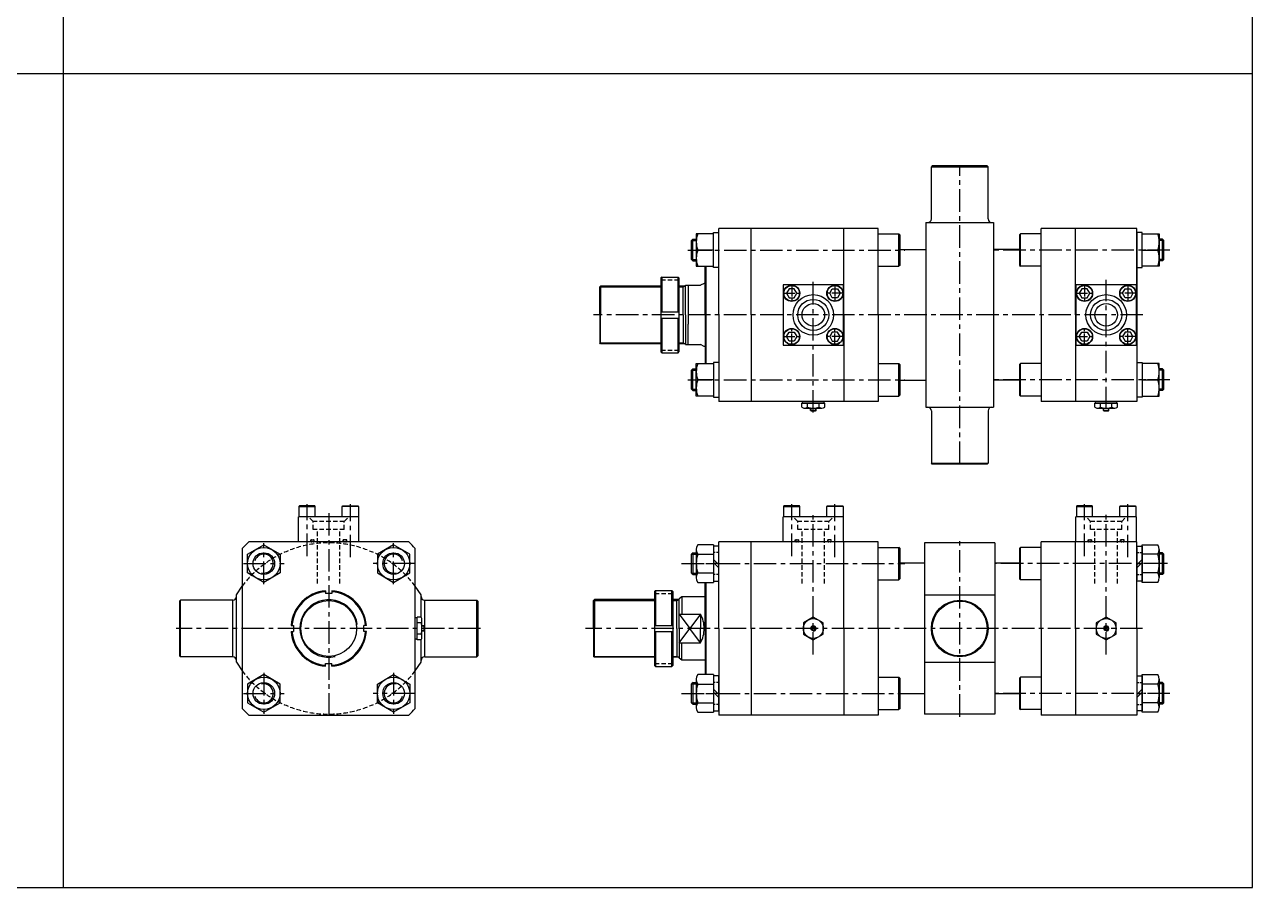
# Model space of a CAD drawing. Extents: x -819 to 9946, y 0 to 4813.
# Drawn here: x 4964 to 6327, y 2898 to 3856 of the extents above; entities that cross this region are included whole.
import ezdxf

# ---------------------------------------------------------------- set-up
doc = ezdxf.new("R2010")
doc.units = 0
doc.header["$LTSCALE"] = 10
doc.header["$MEASUREMENT"] = 0
for name, pattern in [('CENTER', [2, 1.25, -0.25, 0.25, -0.25]), ('CENTERX2', [4, 2.5, -0.5, 0.5, -0.5]), ('HIDDEN', [0.375, 0.25, -0.125]), ('HIDDENX2', [0.75, 0.5, -0.25])]:
    doc.linetypes.add(name, pattern=pattern)
doc.layers.get('0').update_dxf_attribs({"linetype": 'CONTINUOUS'})
doc.layers.get('DEFPOINTS').update_dxf_attribs({"linetype": 'CONTINUOUS'})
for name, color, linetype in [('BOM-UDEF', 3, 'CONTINUOUS'), ('CEN', 1, 'CENTERX2'), ('CENTER', 1, 'CENTER'), ('HID', 2, 'HIDDENX2'), ('HIDDEN', 2, 'HIDDEN'), ('ML', 7, 'CONTINUOUS')]:
    doc.layers.add(name, color=color, linetype=linetype)

msp = doc.modelspace()

# ---------------------------------------------------------------- linework, layer by layer
for p, q in [((5007.241, 2898.27), (5007.241, 4813.421)), ((6326.829, 2898.27), (6326.829, 4813.421)), ((0, 3801.37), (6326.829, 3801.37)), ((5836.989, 3427.227), (5841.989, 3427.227)), ((5842.489, 3427.727), (5841.989, 3427.227)), ((6161.989, 3427.227), (6166.989, 3427.227)), ((6167.489, 3427.727), (6166.989, 3427.227)), ((5407.621, 3188.635), (5405.121, 3188.635)), ((5407.621, 3182.635), (5407.621, 3188.635)), ((5407.621, 3188.635), (5408.121, 3188.135)), ((5407.621, 3182.635), (5405.121, 3182.635)), ((5407.621, 3182.635), (5408.121, 3183.135)), ((5408.121, 3183.135), (5408.121, 3188.135)), ((0, 2898.27), (6326.829, 2898.27))]:
    msp.add_line(p, q)
at = {"color": 7, "linetype": 'Continuous'}
for p, q in [((5826.788, 3431.209), (5826.788, 3435.627)), ((5826.788, 3435.627), (5839.489, 3435.627)), ((5827.489, 3437.627), (5851.489, 3437.627)), ((5827.489, 3435.627), (5827.489, 3437.627)), ((5833.138, 3431.209), (5833.138, 3435.627)), ((5839.489, 3437.627), (5846.989, 3437.627)), ((5839.489, 3435.627), (5852.191, 3435.627)), ((5845.84, 3431.209), (5845.84, 3435.627)), ((5851.489, 3435.627), (5851.489, 3437.627)), ((5852.191, 3431.209), (5852.191, 3435.627)), ((6151.788, 3431.209), (6151.788, 3435.627)), ((6151.788, 3435.627), (6164.489, 3435.627)), ((6152.489, 3437.627), (6176.489, 3437.627)), ((6152.489, 3435.627), (6152.489, 3437.627)), ((6158.138, 3431.209), (6158.138, 3435.627)), ((6164.489, 3437.627), (6171.989, 3437.627)), ((6164.489, 3435.627), (6177.191, 3435.627)), ((6170.84, 3431.209), (6170.84, 3435.627)), ((6176.489, 3435.627), (6176.489, 3437.627)), ((6177.191, 3431.209), (6177.191, 3435.627)), ((5829.963, 3430.227), (5849.016, 3430.227)), ((5836.489, 3427.727), (5836.489, 3430.227)), ((5836.489, 3427.727), (5836.989, 3427.227)), ((5836.489, 3427.727), (5842.489, 3427.727)), ((5842.489, 3427.727), (5842.489, 3430.227)), ((6154.963, 3430.227), (6174.016, 3430.227)), ((6161.489, 3427.727), (6161.489, 3430.227)), ((6161.489, 3427.727), (6161.989, 3427.227)), ((6161.489, 3427.727), (6167.489, 3427.727)), ((6167.489, 3427.727), (6167.489, 3430.227)), ((5399.721, 3197.635), (5397.721, 3197.635)), ((5404.138, 3198.337), (5399.721, 3198.337)), ((5399.721, 3185.635), (5399.721, 3198.337)), ((5404.138, 3191.986), (5399.721, 3191.986)), ((5405.121, 3176.109), (5405.121, 3195.162)), ((5399.721, 3172.934), (5399.721, 3185.635)), ((5404.138, 3179.284), (5399.721, 3179.284)), ((5399.721, 3173.635), (5397.721, 3173.635)), ((5404.138, 3172.934), (5399.721, 3172.934))]:
    msp.add_line(p, q, dxfattribs=at)
for points in [[(5828.489, 3179.284), (5839.489, 3172.934), (5850.489, 3179.284), (5850.489, 3191.986), (5839.489, 3198.337), (5828.489, 3191.986)], [(6153.489, 3179.284), (6164.489, 3172.934), (6175.489, 3179.284), (6175.489, 3191.986), (6164.489, 3198.337), (6153.489, 3191.986)], [(5838.623, 3187.135), (5837.757, 3185.635), (5838.623, 3184.135), (5840.355, 3184.135), (5841.221, 3185.635), (5840.355, 3187.135)], [(6163.623, 3187.135), (6162.757, 3185.635), (6163.623, 3184.135), (6165.355, 3184.135), (6166.221, 3185.635), (6165.355, 3187.135)]]:
    msp.add_lwpolyline(points, close=True, dxfattribs=at)
for centre, radius in [((5839.489, 3185.635), 11), ((6164.489, 3185.635), 11), ((5839.489, 3185.635), 2.5), ((6164.489, 3185.635), 2.5)]:
    msp.add_circle(centre, radius, dxfattribs=at)
for centre, radius, start, end in [((5829.963, 3435.849), 5.623, 235.615753, 270), ((5829.963, 3435.849), 5.623, 235.615753, 304.384247), ((5839.489, 3451.244), 21.018, 252.412046, 270), ((5839.489, 3451.244), 21.018, 270, 287.587954), ((5849.016, 3435.849), 5.623, 235.615753, 304.384247), ((6154.963, 3435.849), 5.623, 235.615753, 270), ((6154.963, 3435.849), 5.623, 235.615753, 304.384247), ((6164.489, 3451.244), 21.018, 252.412046, 270), ((6164.489, 3451.244), 21.018, 270, 287.587954), ((6174.016, 3435.849), 5.623, 235.615753, 304.384247), ((5399.498, 3195.162), 5.623, 325.615753, 34.384247), ((5384.103, 3185.635), 21.018, 0, 17.587954), ((5384.103, 3185.635), 21.018, 342.412046, 0), ((5399.498, 3176.109), 5.623, 325.615753, 34.384247), ((5399.498, 3176.109), 5.623, 325.615753, 0)]:
    msp.add_arc(centre, radius, start, end, dxfattribs=at)
at = {"layer": 'BOM-UDEF', "color": 0}
for p, q in [((5964.489, 3636.127), (5964.489, 3431.127)), ((6039.489, 3636.127), (6039.489, 3431.127)), ((5935.489, 3606.127), (5964.489, 3606.127)), ((5935.489, 3461.127), (5964.489, 3461.127)), ((5199.215, 3223.135), (5205.715, 3232.708)), ((5404.215, 3223.135), (5397.715, 3232.708)), ((5195.215, 3154.135), (5195.215, 3217.135)), ((5408.215, 3154.135), (5408.215, 3217.135)), ((5962.989, 3223.135), (6040.989, 3223.135)), ((5199.215, 3148.135), (5205.715, 3138.563)), ((5397.715, 3138.563), (5404.215, 3148.135)), ((5962.989, 3148.135), (6040.989, 3148.135))]:
    msp.add_line(p, q, dxfattribs=at)
at = {"layer": 'CEN'}
for p, q in [((6001.989, 3368.127), (6001.989, 3699.127)), ((5700.383, 3605.627), (5941.227, 3605.627)), ((6235.251, 3605.627), (6039.489, 3605.627)), ((5839.489, 3425.176), (5839.489, 3572.733)), ((6164.489, 3428.89), (6164.489, 3572.733)), ((6205.357, 3533.627), (5595.58, 3533.627)), ((5700.332, 3461.627), (5941.227, 3461.627)), ((6235.251, 3461.627), (6039.489, 3461.627)), ((5277.715, 3266.009), (5277.715, 3323.639)), ((5301.715, 3313.79), (5301.715, 3085.096)), ((5325.715, 3264.606), (5325.715, 3323.639)), ((5815.489, 3266.009), (5815.489, 3323.639)), ((5839.489, 3156.595), (5839.489, 3311.562)), ((5863.489, 3264.606), (5863.489, 3323.639)), ((6140.489, 3266.009), (6140.489, 3323.639)), ((6164.489, 3156.595), (6164.489, 3312.916)), ((6188.489, 3264.606), (6188.489, 3323.639)), ((6001.989, 3087.715), (6001.989, 3286.19)), ((5229.715, 3234.9), (5229.715, 3280.371)), ((5373.715, 3234.9), (5373.715, 3280.371)), ((5206.98, 3257.635), (5252.451, 3257.635)), ((5396.451, 3257.635), (5350.98, 3257.635)), ((5693.344, 3257.635), (5941.227, 3257.635)), ((6232.618, 3257.635), (6040.989, 3257.635)), ((5470.098, 3185.635), (5132.389, 3185.635)), ((6204.874, 3185.635), (5586.791, 3185.635)), ((5229.715, 3136.371), (5229.715, 3090.9)), ((5373.715, 3136.371), (5373.715, 3090.9)), ((5206.98, 3113.635), (5252.451, 3113.635)), ((5396.451, 3113.635), (5350.98, 3113.635)), ((5693.344, 3113.635), (5941.227, 3113.635)), ((6235.251, 3113.635), (6040.989, 3113.635))]:
    msp.add_line(p, q, dxfattribs=at)
at = {"layer": 'CENTER'}
for p, q in [((5709.496, 3605.627), (5728.676, 3605.627)), ((6223.479, 3605.627), (6204.299, 3605.627)), ((5806.399, 3557.627), (5824.579, 3557.627)), ((5815.489, 3566.717), (5815.489, 3548.537)), ((5872.579, 3557.627), (5854.399, 3557.627)), ((5863.489, 3566.717), (5863.489, 3548.537)), ((6131.399, 3557.627), (6149.579, 3557.627)), ((6140.489, 3566.717), (6140.489, 3548.537)), ((6197.579, 3557.627), (6179.399, 3557.627)), ((6188.489, 3566.717), (6188.489, 3548.537)), ((5815.489, 3500.537), (5815.489, 3518.717)), ((5863.489, 3500.537), (5863.489, 3518.717)), ((6140.489, 3500.537), (6140.489, 3518.717)), ((6188.489, 3500.537), (6188.489, 3518.717)), ((5806.399, 3509.627), (5824.579, 3509.627)), ((5872.579, 3509.627), (5854.399, 3509.627)), ((6131.399, 3509.627), (6149.579, 3509.627)), ((6197.579, 3509.627), (6179.399, 3509.627)), ((5709.496, 3461.627), (5728.676, 3461.627)), ((6223.479, 3461.627), (6204.299, 3461.627)), ((5705.29, 3257.635), (5728.676, 3257.635)), ((5705.29, 3257.635), (5728.676, 3257.635)), ((5734.576, 3257.635), (5728.496, 3257.635)), ((6198.399, 3257.635), (6204.479, 3257.635)), ((6223.479, 3257.635), (6204.299, 3257.635)), ((5705.29, 3113.635), (5728.676, 3113.635)), ((5705.29, 3113.635), (5728.676, 3113.635)), ((5734.576, 3113.635), (5728.496, 3113.635)), ((6198.399, 3113.635), (6204.479, 3113.635)), ((6223.479, 3113.635), (6204.299, 3113.635)), ((6223.479, 3113.635), (6204.299, 3113.635))]:
    msp.add_line(p, q, dxfattribs=at)
at = {"layer": 'DEFPOINTS', "color": 0, "linetype": 'ByBlock'}
msp.add_point((5690.489, 3152.635), dxfattribs=at)
at = {"layer": 'HID'}
for p, q in [((5670.427, 3572.627), (5690.427, 3572.627)), ((5670.427, 3494.627), (5690.427, 3494.627)), ((5284.465, 3304.385), (5279.215, 3309.635)), ((5284.465, 3295.635), (5284.465, 3304.385)), ((5318.965, 3304.385), (5284.465, 3304.385)), ((5318.965, 3304.385), (5324.215, 3309.635)), ((5318.965, 3295.635), (5318.965, 3304.385)), ((5822.239, 3304.385), (5816.989, 3309.635)), ((5856.739, 3304.385), (5822.239, 3304.385)), ((5822.239, 3295.635), (5822.239, 3304.385)), ((5856.739, 3304.385), (5861.989, 3309.635)), ((5856.739, 3295.635), (5856.739, 3304.385)), ((6147.239, 3304.385), (6141.989, 3309.635)), ((6147.239, 3295.635), (6147.239, 3304.385)), ((6181.739, 3304.385), (6147.239, 3304.385)), ((6181.739, 3304.385), (6186.989, 3309.635)), ((6181.739, 3295.635), (6181.739, 3304.385)), ((5281.715, 3284.035), (5285.715, 3284.035)), ((5281.715, 3281.635), (5281.715, 3284.035)), ((5318.965, 3295.635), (5284.465, 3295.635)), ((5285.715, 3281.635), (5285.715, 3284.035)), ((5289.215, 3235.748), (5289.215, 3295.635)), ((5314.215, 3235.748), (5314.215, 3295.635)), ((5317.715, 3281.635), (5317.715, 3284.035)), ((5321.715, 3284.035), (5317.715, 3284.035)), ((5321.715, 3281.635), (5321.715, 3284.035)), ((5819.489, 3281.635), (5819.489, 3284.035)), ((5819.489, 3284.035), (5823.489, 3284.035)), ((5856.739, 3295.635), (5822.239, 3295.635)), ((5823.489, 3281.635), (5823.489, 3284.035)), ((5826.989, 3235.748), (5826.989, 3295.635)), ((5851.989, 3235.748), (5851.989, 3295.635)), ((5855.489, 3281.635), (5855.489, 3284.035)), ((5859.489, 3284.035), (5855.489, 3284.035)), ((5859.489, 3281.635), (5859.489, 3284.035)), ((6144.489, 3284.035), (6148.489, 3284.035)), ((6144.489, 3281.635), (6144.489, 3284.035)), ((6181.739, 3295.635), (6147.239, 3295.635)), ((6148.489, 3281.635), (6148.489, 3284.035)), ((6151.989, 3235.748), (6151.989, 3295.635)), ((6176.989, 3235.748), (6176.989, 3295.635)), ((6180.489, 3281.635), (6180.489, 3284.035)), ((6184.489, 3284.035), (6180.489, 3284.035)), ((6184.489, 3281.635), (6184.489, 3284.035)), ((5663.427, 3224.635), (5683.427, 3224.635)), ((5663.427, 3146.635), (5683.427, 3146.635))]:
    msp.add_line(p, q, dxfattribs=at)
for centre, radius, start, end in [((5282.997, 3282.835), 1.2, 90, 270), ((5284.381, 3282.835), 1.2, 270, 90), ((5319.05, 3282.835), 1.2, 90, 270), ((5320.434, 3282.835), 1.2, 270, 90), ((5820.771, 3282.835), 1.2, 90, 270), ((5822.155, 3282.835), 1.2, 270, 90), ((5856.824, 3282.835), 1.2, 90, 270), ((5858.208, 3282.835), 1.2, 270, 90), ((6145.771, 3282.835), 1.2, 90, 270), ((6147.155, 3282.835), 1.2, 270, 90), ((6181.824, 3282.835), 1.2, 90, 270), ((6183.208, 3282.835), 1.2, 270, 90), ((5301.715, 3160.527), 120.109, 36.938977, 143.061023), ((5301.715, 3210.744), 120.109, 216.938977, 323.061023)]:
    msp.add_arc(centre, radius, start, end, dxfattribs=at)
at = {"layer": 'HIDDEN'}
for p, q in [((5734.486, 3269.885), (5728.586, 3269.885)), ((6198.489, 3269.885), (6204.389, 3269.885)), ((5734.486, 3245.385), (5728.586, 3245.385)), ((6198.489, 3245.385), (6204.389, 3245.385)), ((5734.486, 3125.885), (5728.586, 3125.885)), ((6198.489, 3125.885), (6204.389, 3125.885)), ((5734.486, 3101.385), (5728.586, 3101.385)), ((6198.489, 3101.385), (6204.389, 3101.385))]:
    msp.add_line(p, q, dxfattribs=at)
at = {"layer": 'ML'}
for p, q in [((5971.489, 3699.127), (5970.489, 3698.127)), ((5970.489, 3640.127), (5970.489, 3698.127)), ((5970.489, 3698.127), (6033.489, 3698.127)), ((6032.489, 3699.127), (5971.489, 3699.127)), ((6033.489, 3698.127), (6032.489, 3699.127)), ((6033.489, 3640.127), (6033.489, 3698.127)), ((5728.586, 3586.277), (5728.586, 3624.977)), ((5728.586, 3624.977), (5734.486, 3624.977)), ((5911.489, 3629.627), (5734.489, 3629.627)), ((5734.489, 3533.627), (5734.489, 3629.627)), ((5770.489, 3533.627), (5770.489, 3629.627)), ((5873.489, 3533.627), (5873.489, 3629.627)), ((5911.489, 3533.627), (5911.489, 3629.627)), ((5964.489, 3636.127), (6039.489, 3636.127)), ((6198.489, 3629.627), (6092.489, 3629.627)), ((6092.489, 3533.627), (6092.489, 3629.627)), ((6130.489, 3533.627), (6130.489, 3629.627)), ((6198.489, 3533.627), (6198.489, 3629.627)), ((6204.389, 3624.977), (6198.489, 3624.977)), ((6198.489, 3624.977), (6198.489, 3442.277)), ((6204.389, 3586.277), (6204.389, 3624.977)), ((5705.896, 3617.627), (5704.396, 3616.127)), ((5704.396, 3595.127), (5704.396, 3616.127)), ((5705.896, 3593.627), (5705.896, 3617.627)), ((5705.896, 3617.627), (5709.496, 3617.627)), ((5709.586, 3623.627), (5709.586, 3587.627)), ((5728.586, 3623.627), (5709.586, 3623.627)), ((5728.586, 3587.627), (5728.586, 3623.627)), ((5911.489, 3623.627), (5934.489, 3623.627)), ((5934.489, 3587.627), (5934.489, 3623.627)), ((5935.489, 3622.627), (5934.489, 3623.627)), ((5935.489, 3622.627), (5935.489, 3588.627)), ((6068.489, 3622.627), (6069.489, 3623.627)), ((6068.489, 3622.627), (6068.489, 3588.627)), ((6092.489, 3623.627), (6069.489, 3623.627)), ((6069.489, 3587.627), (6069.489, 3623.627)), ((6198.489, 3623.627), (6198.489, 3587.627)), ((6204.389, 3587.627), (6204.389, 3623.627)), ((6204.389, 3623.627), (6223.389, 3623.627)), ((6223.389, 3623.627), (6223.389, 3587.627)), ((6227.079, 3617.627), (6223.479, 3617.627)), ((6227.079, 3593.627), (6227.079, 3617.627)), ((6227.079, 3617.627), (6228.579, 3616.127)), ((6228.579, 3595.127), (6228.579, 3616.127)), ((5728.586, 3605.627), (5711.194, 3605.627)), ((6068.489, 3606.127), (6039.489, 3606.127)), ((6204.389, 3605.627), (6221.782, 3605.627)), ((5704.396, 3595.127), (5705.896, 3593.627)), ((5705.896, 3593.627), (5709.496, 3593.627)), ((5709.586, 3587.627), (5728.586, 3587.627)), ((5719.489, 3533.627), (5719.489, 3587.627)), ((5720.489, 3479.627), (5720.489, 3587.627)), ((5734.486, 3586.277), (5728.586, 3586.277)), ((5911.489, 3587.627), (5934.489, 3587.627)), ((5935.489, 3588.627), (5934.489, 3587.627)), ((6068.489, 3588.627), (6069.489, 3587.627)), ((6092.489, 3587.627), (6069.489, 3587.627)), ((6198.489, 3586.277), (6204.389, 3586.277)), ((6223.389, 3587.627), (6204.389, 3587.627)), ((6227.079, 3593.627), (6223.479, 3593.627)), ((6228.579, 3595.127), (6227.079, 3593.627)), ((5671.427, 3575.627), (5670.427, 3574.627)), ((5670.427, 3574.627), (5670.427, 3492.627)), ((5671.427, 3575.627), (5671.427, 3537.127)), ((5671.427, 3575.627), (5689.427, 3575.627)), ((5689.427, 3537.127), (5689.427, 3575.627)), ((5689.427, 3575.627), (5690.427, 3574.627)), ((5690.427, 3574.627), (5690.427, 3492.627)), ((5603.489, 3565.627), (5602.489, 3564.627)), ((5602.489, 3533.627), (5602.489, 3564.627)), ((5670.427, 3565.627), (5603.489, 3565.627)), ((5603.489, 3565.627), (5603.489, 3533.627)), ((5697.489, 3565.627), (5690.427, 3565.627)), ((5695, 3533.627), (5695, 3565.627)), ((5697.489, 3533.627), (5697.489, 3566.627)), ((5697.489, 3566.627), (5714.186, 3566.627)), ((5700.489, 3566.627), (5700.489, 3523.399)), ((5718.43, 3568.627), (5714.186, 3566.627)), ((5719.489, 3568.627), (5718.43, 3568.627)), ((5872.989, 3567.127), (5805.989, 3567.127)), ((5805.989, 3567.127), (5805.989, 3500.127)), ((5872.989, 3500.127), (5872.989, 3567.127)), ((6197.989, 3567.127), (6130.989, 3567.127)), ((6130.989, 3567.127), (6130.989, 3500.127)), ((6197.989, 3500.127), (6197.989, 3567.127)), ((5602.489, 3533.627), (5602.489, 3502.627)), ((5603.489, 3501.627), (5603.489, 3533.627)), ((5670.427, 3537.127), (5690.427, 3537.127)), ((5670.427, 3530.127), (5690.427, 3530.127)), ((5671.427, 3530.127), (5671.427, 3491.627)), ((5689.427, 3491.627), (5689.427, 3530.127)), ((5695, 3533.627), (5695, 3501.627)), ((5697.489, 3533.627), (5697.489, 3500.627)), ((5719.489, 3533.627), (5719.489, 3479.627)), ((5734.489, 3533.627), (5734.489, 3437.627)), ((5770.489, 3533.627), (5770.489, 3437.627)), ((5873.489, 3533.627), (5873.489, 3437.627)), ((5911.489, 3533.627), (5911.489, 3437.627)), ((6092.489, 3533.627), (6092.489, 3437.627)), ((6130.489, 3533.627), (6130.489, 3437.627)), ((6198.489, 3533.627), (6198.489, 3437.627)), ((5700.489, 3500.627), (5700.489, 3523.399)), ((5603.489, 3501.627), (5602.489, 3502.627)), ((5670.427, 3501.627), (5603.489, 3501.627)), ((5671.427, 3491.627), (5670.427, 3492.627)), ((5671.427, 3491.627), (5689.427, 3491.627)), ((5689.427, 3491.627), (5690.427, 3492.627)), ((5697.489, 3501.627), (5690.427, 3501.627)), ((5697.489, 3500.627), (5714.186, 3500.627)), ((5718.43, 3498.627), (5714.186, 3500.627)), ((5719.489, 3498.627), (5718.43, 3498.627)), ((5805.989, 3500.127), (5872.989, 3500.127)), ((6130.989, 3500.127), (6197.989, 3500.127)), ((5709.586, 3443.627), (5709.586, 3479.627)), ((5709.586, 3479.627), (5728.586, 3479.627)), ((5728.586, 3480.977), (5728.586, 3442.277)), ((5734.486, 3480.977), (5728.586, 3480.977)), ((5728.586, 3479.627), (5728.586, 3443.627)), ((5911.489, 3479.627), (5934.489, 3479.627)), ((5934.489, 3443.627), (5934.489, 3479.627)), ((5935.489, 3478.627), (5934.489, 3479.627)), ((5935.489, 3478.627), (5935.489, 3444.627)), ((6068.489, 3478.627), (6069.489, 3479.627)), ((6068.489, 3478.627), (6068.489, 3444.627)), ((6092.489, 3479.627), (6069.489, 3479.627)), ((6069.489, 3443.627), (6069.489, 3479.627)), ((6198.489, 3480.977), (6204.389, 3480.977)), ((6204.389, 3480.977), (6204.389, 3442.277)), ((6204.389, 3479.627), (6204.389, 3443.627)), ((6223.389, 3479.627), (6204.389, 3479.627)), ((6223.389, 3443.627), (6223.389, 3479.627)), ((5705.896, 3473.627), (5704.396, 3472.127)), ((5704.396, 3451.127), (5704.396, 3472.127)), ((5705.896, 3449.627), (5705.896, 3473.627)), ((5705.896, 3473.627), (5709.496, 3473.627)), ((5728.586, 3461.627), (5711.194, 3461.627)), ((6204.389, 3461.627), (6221.782, 3461.627)), ((6227.079, 3473.627), (6223.479, 3473.627)), ((6227.079, 3449.627), (6227.079, 3473.627)), ((6227.079, 3473.627), (6228.579, 3472.127)), ((6228.579, 3451.127), (6228.579, 3472.127)), ((5704.396, 3451.127), (5705.896, 3449.627)), ((5705.896, 3449.627), (5709.496, 3449.627)), ((6068.489, 3461.127), (6039.489, 3461.127)), ((6227.079, 3449.627), (6223.479, 3449.627)), ((6228.579, 3451.127), (6227.079, 3449.627)), ((5728.586, 3443.627), (5709.586, 3443.627)), ((5728.586, 3442.277), (5734.486, 3442.277)), ((5911.489, 3437.627), (5734.489, 3437.627)), ((5911.489, 3443.627), (5934.489, 3443.627)), ((5935.489, 3444.627), (5934.489, 3443.627)), ((6068.489, 3444.627), (6069.489, 3443.627)), ((6092.489, 3443.627), (6069.489, 3443.627)), ((6198.489, 3437.627), (6092.489, 3437.627)), ((6204.389, 3442.277), (6198.489, 3442.277)), ((6204.389, 3443.627), (6223.389, 3443.627)), ((5964.489, 3431.127), (6039.489, 3431.127)), ((5970.489, 3427.127), (5970.489, 3369.127)), ((6033.489, 3427.127), (6033.489, 3369.127)), ((5971.489, 3368.127), (5970.489, 3369.127)), ((5970.489, 3369.127), (6033.489, 3369.127)), ((6032.489, 3368.127), (5971.489, 3368.127)), ((6033.489, 3369.127), (6032.489, 3368.127)), ((5269.12, 3321.635), (5268.715, 3320.935)), ((5268.715, 3320.935), (5286.715, 3320.935)), ((5268.715, 3320.935), (5268.715, 3309.635)), ((5286.311, 3321.635), (5269.12, 3321.635)), ((5286.715, 3320.935), (5286.311, 3321.635)), ((5286.715, 3309.635), (5286.715, 3320.935)), ((5316.715, 3320.935), (5317.12, 3321.635)), ((5334.715, 3320.935), (5316.715, 3320.935)), ((5316.715, 3309.635), (5316.715, 3320.935)), ((5317.12, 3321.635), (5334.311, 3321.635)), ((5334.311, 3321.635), (5334.715, 3320.935)), ((5334.715, 3320.935), (5334.715, 3309.635)), ((5806.893, 3321.635), (5806.489, 3320.935)), ((5806.489, 3320.935), (5824.489, 3320.935)), ((5806.489, 3320.935), (5806.489, 3309.635)), ((5824.085, 3321.635), (5806.893, 3321.635)), ((5824.489, 3320.935), (5824.085, 3321.635)), ((5824.489, 3309.635), (5824.489, 3320.935)), ((5854.489, 3320.935), (5854.893, 3321.635)), ((5854.489, 3309.635), (5854.489, 3320.935)), ((5872.489, 3320.935), (5854.489, 3320.935)), ((5854.893, 3321.635), (5872.085, 3321.635)), ((5872.085, 3321.635), (5872.489, 3320.935)), ((5872.489, 3320.935), (5872.489, 3309.635)), ((6131.893, 3321.635), (6131.489, 3320.935)), ((6131.489, 3320.935), (6149.489, 3320.935)), ((6131.489, 3320.935), (6131.489, 3309.635)), ((6149.085, 3321.635), (6131.893, 3321.635)), ((6149.489, 3320.935), (6149.085, 3321.635)), ((6149.489, 3309.635), (6149.489, 3320.935)), ((6179.489, 3320.935), (6179.893, 3321.635)), ((6197.489, 3320.935), (6179.489, 3320.935)), ((6179.489, 3309.635), (6179.489, 3320.935)), ((6179.893, 3321.635), (6197.085, 3321.635)), ((6197.085, 3321.635), (6197.489, 3320.935)), ((6197.489, 3320.935), (6197.489, 3309.635)), ((5268.215, 3281.635), (5268.215, 3309.635)), ((5335.215, 3309.635), (5268.215, 3309.635)), ((5334.715, 3309.635), (5316.715, 3309.635)), ((5335.215, 3281.635), (5335.215, 3309.635)), ((5872.989, 3309.635), (5805.989, 3309.635)), ((5805.989, 3281.635), (5805.989, 3309.635)), ((5872.489, 3309.635), (5854.489, 3309.635)), ((5872.989, 3281.635), (5872.989, 3309.635)), ((6130.989, 3281.635), (6130.989, 3309.635)), ((6197.989, 3309.635), (6130.989, 3309.635)), ((6197.489, 3309.635), (6179.489, 3309.635)), ((6197.989, 3281.635), (6197.989, 3309.635)), ((5205.715, 3274.424), (5205.715, 3096.847)), ((5390.504, 3281.635), (5212.927, 3281.635)), ((5397.715, 3096.847), (5397.715, 3274.424)), ((5709.586, 3273.224), (5709.586, 3242.047)), ((5709.586, 3273.224), (5709.586, 3242.047)), ((5728.586, 3278.42), (5711.194, 3278.42)), ((5728.586, 3278.42), (5728.586, 3236.851)), ((5734.486, 3276.985), (5728.586, 3276.985)), ((5734.489, 3185.635), (5734.489, 3281.635)), ((5911.489, 3281.635), (5734.489, 3281.635)), ((5770.489, 3185.635), (5770.489, 3281.635)), ((5873.489, 3185.635), (5873.489, 3281.635)), ((5911.489, 3185.635), (5911.489, 3281.635)), ((5911.489, 3275.635), (5934.489, 3275.635)), ((5934.489, 3239.635), (5934.489, 3275.635)), ((5935.489, 3274.635), (5934.489, 3275.635)), ((5935.489, 3274.635), (5935.489, 3240.635)), ((5962.989, 3280.635), (5962.989, 3090.635)), ((6040.989, 3280.635), (5962.989, 3280.635)), ((6040.989, 3280.635), (6040.989, 3090.635)), ((6068.489, 3274.635), (6069.489, 3275.635)), ((6068.489, 3274.635), (6068.489, 3240.635)), ((6092.489, 3275.635), (6069.489, 3275.635)), ((6069.489, 3239.635), (6069.489, 3275.635)), ((6198.489, 3281.635), (6092.489, 3281.635)), ((6092.489, 3185.635), (6092.489, 3281.635)), ((6130.489, 3185.635), (6130.489, 3281.635)), ((6198.489, 3185.635), (6198.489, 3281.635)), ((6198.489, 3276.985), (6204.389, 3276.985)), ((6198.489, 3238.285), (6198.489, 3276.985)), ((6198.489, 3275.635), (6198.489, 3239.635)), ((6204.389, 3278.42), (6221.782, 3278.42)), ((6204.389, 3236.851), (6204.389, 3278.42)), ((6204.389, 3276.985), (6204.389, 3238.285)), ((6223.389, 3273.224), (6223.389, 3242.047)), ((5705.986, 3269.635), (5704.486, 3268.135)), ((5704.486, 3247.135), (5704.486, 3268.135)), ((5705.986, 3245.635), (5705.986, 3269.635)), ((5705.986, 3269.635), (5709.586, 3269.635)), ((5711.194, 3268.028), (5728.586, 3268.028)), ((5711.194, 3268.028), (5728.586, 3268.028)), ((5734.486, 3256.354), (5728.586, 3262.254)), ((5734.486, 3253.017), (5728.586, 3258.917)), ((5962.989, 3258.135), (5934.489, 3258.135)), ((6068.489, 3258.135), (6040.989, 3258.135)), ((6198.489, 3256.354), (6204.389, 3262.254)), ((6198.489, 3253.017), (6204.389, 3258.917)), ((6221.782, 3268.028), (6204.389, 3268.028)), ((6226.989, 3269.635), (6223.389, 3269.635)), ((6226.989, 3269.635), (6228.489, 3268.135)), ((6226.989, 3245.635), (6226.989, 3269.635)), ((6228.489, 3247.135), (6228.489, 3268.135)), ((5704.486, 3247.135), (5705.986, 3245.635)), ((5705.986, 3245.635), (5709.586, 3245.635)), ((5711.194, 3247.243), (5728.586, 3247.243)), ((5711.194, 3247.243), (5728.586, 3247.243)), ((6221.782, 3247.243), (6204.389, 3247.243)), ((6226.989, 3245.635), (6223.389, 3245.635)), ((6228.489, 3247.135), (6226.989, 3245.635)), ((5711.194, 3236.851), (5728.586, 3236.851)), ((5719.489, 3185.635), (5719.489, 3236.851)), ((5720.489, 3134.42), (5720.489, 3236.851)), ((5728.586, 3238.285), (5734.486, 3238.285)), ((5911.489, 3239.635), (5934.489, 3239.635)), ((5935.489, 3240.635), (5934.489, 3239.635)), ((6068.489, 3240.635), (6069.489, 3239.635)), ((6092.489, 3239.635), (6069.489, 3239.635)), ((6204.389, 3238.285), (6198.489, 3238.285)), ((6221.782, 3236.851), (6204.389, 3236.851)), ((5137.215, 3217.135), (5136.215, 3216.135)), ((5136.215, 3216.135), (5136.215, 3155.135)), ((5195.215, 3217.135), (5137.215, 3217.135)), ((5137.215, 3154.135), (5137.215, 3217.135)), ((5199.215, 3148.135), (5199.215, 3223.135)), ((5298.215, 3227.489), (5298.215, 3224.635)), ((5305.215, 3224.635), (5298.215, 3224.635)), ((5305.215, 3227.489), (5305.215, 3224.635)), ((5404.215, 3198.337), (5404.215, 3223.135)), ((5408.215, 3217.135), (5466.215, 3217.135)), ((5466.215, 3217.135), (5467.215, 3216.135)), ((5466.215, 3154.135), (5466.215, 3217.135)), ((5467.215, 3216.135), (5467.215, 3155.135)), ((5596.489, 3217.635), (5595.489, 3216.635)), ((5595.489, 3185.635), (5595.489, 3216.635)), ((5596.489, 3217.635), (5596.489, 3185.635)), ((5663.427, 3217.635), (5596.489, 3217.635)), ((5664.427, 3227.635), (5663.427, 3226.635)), ((5663.427, 3226.635), (5663.427, 3144.635)), ((5664.427, 3227.635), (5682.427, 3227.635)), ((5664.427, 3227.635), (5664.427, 3189.135)), ((5682.427, 3227.635), (5683.427, 3226.635)), ((5682.427, 3189.135), (5682.427, 3227.635)), ((5683.427, 3226.635), (5683.427, 3144.635)), ((5690.489, 3217.635), (5683.427, 3217.635)), ((5688, 3185.635), (5688, 3217.635)), ((5693.489, 3220.635), (5690.489, 3218.635)), ((5690.489, 3185.635), (5690.489, 3218.635)), ((5719.489, 3220.635), (5693.489, 3220.635)), ((5693.489, 3220.635), (5693.489, 3201.6)), ((5259.862, 3189.135), (5262.715, 3189.135)), ((5262.715, 3189.135), (5262.715, 3182.135)), ((5340.715, 3182.135), (5340.715, 3189.135)), ((5343.569, 3189.135), (5340.715, 3189.135)), ((5663.427, 3189.135), (5683.427, 3189.135)), ((5690.489, 3201.6), (5714.186, 3201.6)), ((5714.186, 3201.6), (5714.186, 3185.635)), ((5259.862, 3182.135), (5262.715, 3182.135)), ((5343.569, 3182.135), (5340.715, 3182.135)), ((5595.489, 3185.635), (5595.489, 3154.635)), ((5596.489, 3153.635), (5596.489, 3185.635)), ((5663.427, 3182.135), (5683.427, 3182.135)), ((5664.427, 3182.135), (5664.427, 3143.635)), ((5682.427, 3143.635), (5682.427, 3182.135)), ((5688, 3185.635), (5688, 3153.635)), ((5690.489, 3185.635), (5690.489, 3152.635)), ((5714.186, 3169.67), (5714.186, 3185.635)), ((5719.489, 3185.635), (5719.489, 3134.42)), ((5734.489, 3185.635), (5734.489, 3089.635)), ((5770.489, 3185.635), (5770.489, 3089.635)), ((5873.489, 3185.635), (5873.489, 3089.635)), ((5911.489, 3185.635), (5911.489, 3089.635)), ((5911.489, 3185.635), (5911.489, 3089.635)), ((6092.489, 3185.635), (6092.489, 3089.635)), ((6130.489, 3185.635), (6130.489, 3089.635)), ((6198.489, 3185.635), (6198.489, 3089.635)), ((5404.215, 3148.135), (5404.215, 3172.934)), ((5690.489, 3169.67), (5714.186, 3169.67)), ((5693.489, 3150.635), (5693.489, 3169.67)), ((5136.215, 3155.135), (5137.215, 3154.135)), ((5195.215, 3154.135), (5137.215, 3154.135)), ((5408.215, 3154.135), (5466.215, 3154.135)), ((5467.215, 3155.135), (5466.215, 3154.135)), ((5596.489, 3153.635), (5595.489, 3154.635)), ((5663.427, 3153.635), (5596.489, 3153.635)), ((5690.489, 3153.635), (5683.427, 3153.635)), ((5693.489, 3150.635), (5690.489, 3152.635)), ((5719.489, 3150.635), (5693.489, 3150.635)), ((5298.215, 3146.635), (5305.215, 3146.635)), ((5298.215, 3143.781), (5298.215, 3146.635)), ((5305.215, 3143.781), (5305.215, 3146.635)), ((5664.427, 3143.635), (5663.427, 3144.635)), ((5664.427, 3143.635), (5682.427, 3143.635)), ((5682.427, 3143.635), (5683.427, 3144.635)), ((5728.586, 3134.42), (5711.194, 3134.42)), ((5728.586, 3134.42), (5728.586, 3092.851)), ((6204.389, 3092.851), (6204.389, 3134.42)), ((6204.389, 3134.42), (6221.782, 3134.42)), ((5705.986, 3125.635), (5704.486, 3124.135)), ((5704.486, 3103.135), (5704.486, 3124.135)), ((5705.986, 3101.635), (5705.986, 3125.635)), ((5705.986, 3125.635), (5709.586, 3125.635)), ((5709.586, 3129.224), (5709.586, 3098.047)), ((5709.586, 3129.224), (5709.586, 3098.047)), ((5711.194, 3124.028), (5728.586, 3124.028)), ((5711.194, 3124.028), (5728.586, 3124.028)), ((5728.586, 3132.985), (5728.586, 3094.285)), ((5734.486, 3132.985), (5728.586, 3132.985)), ((5734.486, 3094.285), (5734.486, 3132.985)), ((5911.489, 3131.635), (5934.489, 3131.635)), ((5934.489, 3095.635), (5934.489, 3131.635)), ((5935.489, 3130.635), (5934.489, 3131.635)), ((5935.489, 3130.635), (5935.489, 3096.635)), ((6068.489, 3130.635), (6069.489, 3131.635)), ((6068.489, 3130.635), (6068.489, 3096.635)), ((6069.489, 3095.635), (6069.489, 3131.635)), ((6092.489, 3131.635), (6069.489, 3131.635)), ((6198.489, 3132.985), (6204.389, 3132.985)), ((6204.389, 3132.985), (6204.389, 3094.285)), ((6221.782, 3124.028), (6204.389, 3124.028)), ((6221.782, 3124.028), (6204.389, 3124.028)), ((6223.389, 3129.224), (6223.389, 3098.047)), ((6223.389, 3129.224), (6223.389, 3098.047)), ((6226.989, 3125.635), (6223.389, 3125.635)), ((6226.989, 3101.635), (6226.989, 3125.635)), ((6226.989, 3125.635), (6228.489, 3124.135)), ((6228.489, 3103.135), (6228.489, 3124.135)), ((5734.486, 3112.354), (5728.586, 3118.254)), ((5734.486, 3109.017), (5728.586, 3114.917)), ((5962.989, 3113.135), (5934.489, 3113.135)), ((6068.489, 3113.135), (6040.989, 3113.135)), ((6198.489, 3112.354), (6204.389, 3118.254)), ((6198.489, 3109.017), (6204.389, 3114.917)), ((5704.486, 3103.135), (5705.986, 3101.635)), ((5705.986, 3101.635), (5709.586, 3101.635)), ((5711.194, 3103.243), (5728.586, 3103.243)), ((5711.194, 3103.243), (5728.586, 3103.243)), ((5728.586, 3094.285), (5734.486, 3094.285)), ((5911.489, 3095.635), (5934.489, 3095.635)), ((5935.489, 3096.635), (5934.489, 3095.635)), ((6068.489, 3096.635), (6069.489, 3095.635)), ((6092.489, 3095.635), (6069.489, 3095.635)), ((6204.389, 3094.285), (6198.489, 3094.285)), ((6221.782, 3103.243), (6204.389, 3103.243)), ((6221.782, 3103.243), (6204.389, 3103.243)), ((6226.989, 3101.635), (6223.389, 3101.635)), ((6228.489, 3103.135), (6226.989, 3101.635)), ((5212.927, 3089.635), (5390.504, 3089.635)), ((5711.194, 3092.851), (5728.586, 3092.851)), ((5911.489, 3089.635), (5734.489, 3089.635)), ((6040.989, 3090.635), (5962.989, 3090.635)), ((6198.489, 3089.635), (6092.489, 3089.635)), ((6221.782, 3092.851), (6204.389, 3092.851))]:
    msp.add_line(p, q, dxfattribs=at)
at = {"layer": 'ML', "color": 2}
for p, q in [((5704.396, 3616.127), (5709.496, 3616.127)), ((6228.579, 3616.127), (6223.479, 3616.127)), ((5704.396, 3595.127), (5709.496, 3595.127)), ((6228.579, 3595.127), (6223.479, 3595.127)), ((5602.489, 3564.627), (5670.427, 3564.627)), ((5690.427, 3564.627), (5695, 3564.627)), ((5695, 3564.627), (5696.802, 3565.627)), ((5602.489, 3502.627), (5670.427, 3502.627)), ((5690.427, 3502.627), (5695, 3502.627)), ((5695, 3502.627), (5696.802, 3501.627)), ((5695, 3502.627), (5696.802, 3501.627)), ((5704.396, 3472.127), (5709.496, 3472.127)), ((6228.579, 3472.127), (6223.479, 3472.127)), ((5704.396, 3451.127), (5709.496, 3451.127)), ((6228.579, 3451.127), (6223.479, 3451.127)), ((5836.989, 3427.227), (5836.989, 3430.227)), ((5841.989, 3427.227), (5841.989, 3430.227)), ((6161.989, 3427.227), (6161.989, 3430.227)), ((6166.989, 3427.227), (6166.989, 3430.227)), ((5704.486, 3268.135), (5709.586, 3268.135)), ((6228.489, 3268.135), (6223.389, 3268.135)), ((5704.486, 3247.135), (5709.586, 3247.135)), ((6228.489, 3247.135), (6223.389, 3247.135)), ((5595.489, 3216.635), (5663.427, 3216.635)), ((5683.427, 3216.635), (5688, 3216.635)), ((5688, 3216.635), (5689.802, 3217.635)), ((5690.489, 3201.6), (5702.338, 3185.635)), ((5714.186, 3201.6), (5702.338, 3185.635)), ((5408.121, 3188.135), (5405.121, 3188.135)), ((5408.121, 3183.135), (5405.121, 3183.135)), ((5690.489, 3169.67), (5702.338, 3185.635)), ((5714.186, 3169.67), (5702.338, 3185.635)), ((5595.489, 3154.635), (5663.427, 3154.635)), ((5683.427, 3154.635), (5688, 3154.635)), ((5688, 3154.635), (5689.802, 3153.635)), ((5704.486, 3124.135), (5709.586, 3124.135)), ((6228.489, 3124.135), (6223.389, 3124.135)), ((5704.486, 3103.135), (5709.586, 3103.135)), ((6228.489, 3103.135), (6223.389, 3103.135))]:
    msp.add_line(p, q, dxfattribs=at)
at = {"layer": 'ML'}
for points in [[(5812.603, 3552.627), (5818.376, 3552.627), (5821.263, 3557.627), (5818.376, 3562.627), (5812.603, 3562.627), (5809.716, 3557.627), (5812.603, 3552.627)], [(5866.376, 3552.627), (5860.603, 3552.627), (5857.716, 3557.627), (5860.603, 3562.627), (5866.376, 3562.627), (5869.263, 3557.627), (5866.376, 3552.627)], [(6137.603, 3552.627), (6143.376, 3552.627), (6146.263, 3557.627), (6143.376, 3562.627), (6137.603, 3562.627), (6134.716, 3557.627), (6137.603, 3552.627)], [(6191.376, 3552.627), (6185.603, 3552.627), (6182.716, 3557.627), (6185.603, 3562.627), (6191.376, 3562.627), (6194.263, 3557.627), (6191.376, 3552.627)], [(5812.603, 3514.627), (5818.376, 3514.627), (5821.263, 3509.627), (5818.376, 3504.627), (5812.603, 3504.627), (5809.716, 3509.627), (5812.603, 3514.627)], [(5866.376, 3514.627), (5860.603, 3514.627), (5857.716, 3509.627), (5860.603, 3504.627), (5866.376, 3504.627), (5869.263, 3509.627), (5866.376, 3514.627)], [(6137.603, 3514.627), (6143.376, 3514.627), (6146.263, 3509.627), (6143.376, 3504.627), (6137.603, 3504.627), (6134.716, 3509.627), (6137.603, 3514.627)], [(6191.376, 3514.627), (6185.603, 3514.627), (6182.716, 3509.627), (6185.603, 3504.627), (6191.376, 3504.627), (6194.263, 3509.627), (6191.376, 3514.627)]]:
    msp.add_lwpolyline(points, dxfattribs=at)
for points in [[(5229.715, 3278.42), (5247.715, 3268.028), (5247.715, 3247.243), (5229.715, 3236.851), (5211.715, 3247.243), (5211.715, 3268.028)], [(5373.715, 3278.42), (5355.715, 3268.028), (5355.715, 3247.243), (5373.715, 3236.851), (5391.715, 3247.243), (5391.715, 3268.028)], [(5229.715, 3092.851), (5247.715, 3103.243), (5247.715, 3124.028), (5229.715, 3134.42), (5211.715, 3124.028), (5211.715, 3103.243)], [(5373.715, 3092.851), (5355.715, 3103.243), (5355.715, 3124.028), (5373.715, 3134.42), (5391.715, 3124.028), (5391.715, 3103.243)]]:
    msp.add_lwpolyline(points, close=True, dxfattribs=at)
for centre, radius in [((5815.489, 3557.627), 9), ((5815.489, 3557.627), 8.596), ((5863.489, 3557.627), 9), ((5863.489, 3557.627), 8.596), ((6140.489, 3557.627), 9), ((6140.489, 3557.627), 8.596), ((6188.489, 3557.627), 9), ((6188.489, 3557.627), 8.596), ((5839.489, 3533.627), 22.5), ((5839.489, 3533.627), 17.25), ((5839.489, 3533.627), 12.5), ((6164.489, 3533.627), 22.5), ((6164.489, 3533.627), 17.25), ((6164.489, 3533.627), 12.5), ((5815.489, 3509.627), 9), ((5815.489, 3509.627), 8.596), ((5863.489, 3509.627), 9), ((5863.489, 3509.627), 8.596), ((6140.489, 3509.627), 9), ((6140.489, 3509.627), 8.596), ((6188.489, 3509.627), 9), ((6188.489, 3509.627), 8.596), ((5229.715, 3257.635), 18), ((5373.715, 3257.635), 18), ((5229.715, 3257.635), 12), ((5373.715, 3257.635), 12), ((5301.715, 3185.635), 31), ((6001.989, 3185.635), 31.5), ((6001.989, 3185.635), 30.5), ((5229.715, 3113.635), 18), ((5229.715, 3113.635), 12), ((5373.715, 3113.635), 18), ((5373.715, 3113.635), 12)]:
    msp.add_circle(centre, radius, dxfattribs=at)
for centre, radius, start, end in [((5966.489, 3640.127), 4, 270, 0), ((6037.489, 3640.127), 4, 180, 270), ((5735.581, 3614.627), 25.995, 159.743842, 200.256158), ((6197.394, 3614.627), 25.995, 339.743842, 20.256158), ((5735.581, 3596.627), 25.995, 159.743842, 200.256158), ((6197.394, 3596.627), 25.995, 339.743842, 20.256158), ((5735.581, 3470.627), 25.995, 159.743842, 200.256158), ((6197.394, 3470.627), 25.995, 339.743842, 20.256158), ((5735.581, 3452.627), 25.995, 159.743842, 200.256158), ((6197.394, 3452.627), 25.995, 339.743842, 20.256158), ((5966.489, 3427.127), 4, 0, 90), ((6037.489, 3427.127), 4, 90, 180), ((5301.715, 3185.635), 130.765, 132.765049, 137.234951), ((5301.715, 3185.635), 130.765, 42.765049, 47.234951), ((5718.787, 3273.224), 9.201, 145.615753, 214.384247), ((5718.787, 3273.224), 9.201, 145.615753, 214.384247), ((6214.188, 3273.224), 9.201, 325.615753, 34.384247), ((5743.978, 3257.635), 34.392, 162.412046, 197.587954), ((5743.978, 3257.635), 34.392, 162.412046, 197.587954), ((6188.997, 3257.635), 34.392, 342.412046, 17.587954), ((5718.787, 3242.047), 9.201, 145.615753, 214.384247), ((5718.787, 3242.047), 9.201, 145.615753, 214.384247), ((6214.188, 3242.047), 9.201, 325.615753, 34.384247), ((5195.215, 3221.135), 4, 270, 0), ((5301.715, 3185.635), 42, 94.780192, 175.219808), ((5301.715, 3185.635), 41, 94.897063, 175.102937), ((5301.715, 3185.635), 42, 4.780192, 85.219808), ((5301.715, 3185.635), 41, 4.897063, 85.102937), ((5408.215, 3221.135), 4, 180, 270), ((5686.28, 3185.635), 32.15, 0, 29.77443), ((5301.715, 3185.635), 42, 184.780192, 265.219808), ((5301.715, 3185.635), 41, 184.897063, 265.102937), ((5301.715, 3185.635), 41, 274.897063, 355.102937), ((5301.715, 3185.635), 42, 274.780192, 355.219808), ((5686.28, 3185.635), 32.15, 330.22557, 0), ((5195.215, 3150.135), 4, 0, 90), ((5408.215, 3150.135), 4, 90, 180), ((5718.787, 3129.224), 9.201, 145.615753, 214.384247), ((5718.787, 3129.224), 9.201, 145.615753, 214.384247), ((6214.188, 3129.224), 9.201, 325.615753, 34.384247), ((6214.188, 3129.224), 9.201, 325.615753, 34.384247), ((5743.978, 3113.635), 34.392, 162.412046, 197.587954), ((5743.978, 3113.635), 34.392, 162.412046, 197.587954), ((6188.997, 3113.635), 34.392, 342.412046, 17.587954), ((6188.997, 3113.635), 34.392, 342.412046, 17.587954), ((5301.715, 3185.635), 130.765, 222.765049, 227.234951), ((5301.715, 3185.635), 130.765, 312.765049, 317.234951), ((5718.787, 3098.047), 9.201, 145.615753, 214.384247), ((5718.787, 3098.047), 9.201, 145.615753, 214.384247), ((6214.188, 3098.047), 9.201, 325.615753, 34.384247), ((6214.188, 3098.047), 9.201, 325.615753, 34.384247)]:
    msp.add_arc(centre, radius, start, end, dxfattribs=at)
at = {"layer": 'ML', "color": 2}
for centre, radius, start, end in [((5229.715, 3257.635), 10.5, 255.220285, 161.888821), ((5373.715, 3257.635), 10.5, 18.111179, 284.779715), ((5301.715, 3185.635), 32, 7.679569, 283.228865), ((5839.489, 3185.635), 3, 270, 180), ((6164.489, 3185.635), 3, 270, 180), ((5229.715, 3113.635), 10.5, 198.111179, 104.779715), ((5373.715, 3113.635), 10.5, 75.220285, 341.888821)]:
    msp.add_arc(centre, radius, start, end, dxfattribs=at)

doc.saveas('drawing.dxf')
